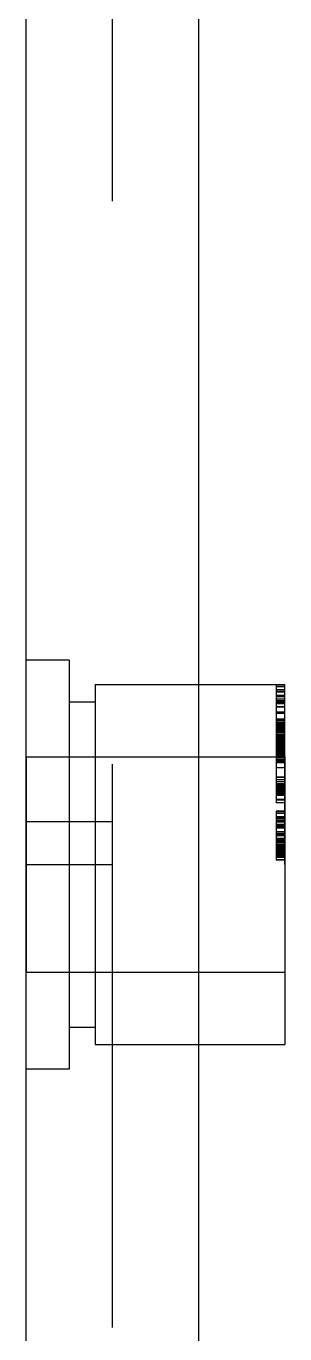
# Model space of a CAD drawing. Header units: millimetres. Extents: x 0 to 1189, y 25 to 866.
# Drawn here: x 622.97 to 625.97, y 397.02 to 412.2 of the extents above; entities that cross this region are included whole.
import ezdxf

# ---------------------------------------------------------------- set-up
doc = ezdxf.new("R2010")
doc.units = ezdxf.units.MM
doc.header["$LTSCALE"] = 65.395
doc.linetypes.add('HIDDEN', pattern=[0.2, 0.1, -0.1])
doc.layers.get('0').update_dxf_attribs({"linetype": 'CONTINUOUS'})
doc.layers.add('02___PRT_ALL_AXES', color=7, linetype='CONTINUOUS')
doc.layers.add('DEFAULT_2', color=8, linetype='HIDDEN')

msp = doc.modelspace()

# ---------------------------------------------------------------- linework, layer by layer
at = {"color": 3, "linetype": 'Continuous'}
for p, q in [((624.973, 601.766), (624.973, 345.466)), ((622.973, 344.466), (622.973, 600.766))]:
    msp.add_line(p, q, dxfattribs=at)
at = {"layer": '02___PRT_ALL_AXES', "color": 8, "linetype": 'HIDDEN'}
for p, q in [((623.773, 404.556), (625.973, 404.556)), ((622.973, 403.716), (625.973, 403.716)), ((622.973, 403.716), (622.973, 401.216)), ((625.973, 403.716), (625.973, 400.376)), ((622.973, 401.216), (625.973, 401.216)), ((623.773, 400.376), (625.973, 400.376))]:
    msp.add_line(p, q, dxfattribs=at)
at = {"layer": 'DEFAULT_2', "color": 8, "linetype": 'HIDDEN'}
for p, q in [((623.973, 344.775), (623.973, 600.766)), ((623.473, 404.841), (622.973, 404.841)), ((623.473, 404.841), (623.473, 400.091)), ((623.773, 404.556), (623.773, 400.376)), ((625.873, 404.552), (625.973, 404.552)), ((625.873, 404.552), (625.873, 403.183)), ((625.873, 404.533), (625.973, 404.533)), ((625.873, 404.498), (625.973, 404.498)), ((625.973, 404.477), (625.873, 404.477)), ((625.973, 404.47), (625.873, 404.47)), ((625.973, 404.466), (625.873, 404.466)), ((625.973, 404.429), (625.873, 404.429)), ((625.973, 402.466), (625.973, 404.556)), ((623.473, 404.356), (623.773, 404.356)), ((625.973, 404.412), (625.873, 404.412)), ((625.873, 404.39), (625.973, 404.39)), ((625.973, 404.386), (625.873, 404.386)), ((625.973, 404.366), (625.873, 404.366)), ((625.973, 404.359), (625.873, 404.359)), ((625.973, 404.348), (625.873, 404.348)), ((625.973, 404.334), (625.873, 404.334)), ((625.973, 404.298), (625.873, 404.298)), ((625.973, 404.295), (625.873, 404.295)), ((625.973, 404.237), (625.873, 404.237)), ((625.973, 404.219), (625.873, 404.219)), ((625.973, 404.154), (625.873, 404.154)), ((625.873, 404.153), (625.973, 404.153)), ((625.973, 404.15), (625.873, 404.15)), ((625.973, 404.142), (625.873, 404.142)), ((625.973, 404.135), (625.873, 404.135)), ((625.973, 404.115), (625.873, 404.115)), ((625.873, 404.108), (625.973, 404.108)), ((625.873, 404.099), (625.973, 404.099)), ((625.973, 404.087), (625.873, 404.087)), ((625.973, 404.08), (625.873, 404.08)), ((625.973, 404.075), (625.873, 404.075)), ((625.973, 404.062), (625.873, 404.062)), ((625.973, 404.052), (625.873, 404.052)), ((625.873, 404.049), (625.973, 404.049)), ((625.973, 404.038), (625.873, 404.038)), ((625.973, 404.033), (625.873, 404.033)), ((625.973, 404.018), (625.873, 404.018)), ((625.973, 404.009), (625.873, 404.009)), ((625.973, 404.005), (625.873, 404.005)), ((625.973, 404), (625.873, 404)), ((625.973, 403.994), (625.873, 403.994)), ((625.973, 403.993), (625.873, 403.993)), ((625.973, 403.972), (625.873, 403.972)), ((625.873, 403.964), (625.973, 403.964)), ((625.973, 403.963), (625.873, 403.963)), ((625.973, 403.958), (625.873, 403.958)), ((625.973, 403.956), (625.873, 403.956)), ((625.973, 403.945), (625.873, 403.945)), ((625.973, 403.94), (625.873, 403.94)), ((625.973, 403.93), (625.873, 403.93)), ((625.973, 403.925), (625.873, 403.925)), ((625.973, 403.918), (625.873, 403.918)), ((625.973, 403.914), (625.873, 403.914)), ((625.973, 403.912), (625.873, 403.912)), ((625.973, 403.905), (625.873, 403.905)), ((625.973, 403.902), (625.873, 403.902)), ((625.973, 403.901), (625.873, 403.901)), ((625.973, 403.898), (625.873, 403.898)), ((625.973, 403.894), (625.873, 403.894)), ((625.973, 403.887), (625.873, 403.887)), ((625.973, 403.883), (625.873, 403.883)), ((625.973, 403.879), (625.873, 403.879)), ((625.873, 403.879), (625.973, 403.879)), ((625.973, 403.878), (625.873, 403.878)), ((625.973, 403.87), (625.873, 403.87)), ((625.973, 403.868), (625.873, 403.868)), ((625.973, 403.868), (625.873, 403.868)), ((625.973, 403.862), (625.873, 403.862)), ((625.973, 403.854), (625.873, 403.854)), ((625.973, 403.841), (625.873, 403.841)), ((625.973, 403.841), (625.873, 403.841)), ((625.973, 403.839), (625.873, 403.839)), ((625.973, 403.832), (625.873, 403.832)), ((625.973, 403.82), (625.873, 403.82)), ((625.973, 403.82), (625.873, 403.82)), ((625.973, 403.816), (625.873, 403.816)), ((625.973, 403.815), (625.873, 403.815)), ((625.973, 403.814), (625.873, 403.814)), ((622.973, 403.716), (623.973, 403.716)), ((625.973, 403.8), (625.873, 403.8)), ((625.973, 403.799), (625.873, 403.799)), ((625.973, 403.797), (625.873, 403.797)), ((625.973, 403.786), (625.873, 403.786)), ((625.973, 403.774), (625.873, 403.774)), ((625.973, 403.764), (625.873, 403.764)), ((625.973, 403.763), (625.873, 403.763)), ((625.973, 403.762), (625.873, 403.762)), ((625.973, 403.749), (625.873, 403.749)), ((625.973, 403.738), (625.873, 403.738)), ((625.973, 403.733), (625.873, 403.733)), ((625.973, 403.727), (625.873, 403.727)), ((625.873, 403.722), (625.973, 403.722)), ((625.973, 403.717), (625.873, 403.717)), ((625.973, 403.717), (625.873, 403.717)), ((625.973, 403.706), (625.873, 403.706)), ((625.973, 403.706), (625.873, 403.706)), ((625.973, 403.686), (625.873, 403.686)), ((625.973, 403.678), (625.873, 403.678)), ((625.973, 403.671), (625.873, 403.671)), ((625.973, 403.66), (625.873, 403.66)), ((625.873, 403.65), (625.973, 403.65)), ((625.973, 403.591), (625.873, 403.591)), ((625.973, 403.481), (625.873, 403.481)), ((625.973, 403.476), (625.873, 403.476)), ((625.973, 403.448), (625.873, 403.448)), ((625.973, 403.428), (625.873, 403.428)), ((625.973, 403.403), (625.873, 403.403)), ((625.973, 403.391), (625.873, 403.391)), ((625.973, 403.39), (625.873, 403.39)), ((625.973, 403.376), (625.873, 403.376)), ((625.973, 403.371), (625.873, 403.371)), ((625.973, 403.361), (625.873, 403.361)), ((625.973, 403.35), (625.873, 403.35)), ((625.973, 403.35), (625.873, 403.35)), ((625.973, 403.346), (625.873, 403.346)), ((625.973, 403.335), (625.873, 403.335)), ((625.973, 403.325), (625.873, 403.325)), ((625.973, 403.32), (625.873, 403.32)), ((625.973, 403.305), (625.873, 403.305)), ((625.973, 403.293), (625.873, 403.293)), ((625.973, 403.278), (625.873, 403.278)), ((625.973, 403.268), (625.873, 403.268)), ((625.973, 403.22), (625.873, 403.22)), ((625.973, 403.215), (625.873, 403.215)), ((625.973, 403.183), (625.873, 403.183)), ((625.973, 403.086), (625.873, 403.086)), ((625.873, 403.086), (625.873, 402.515)), ((625.973, 403.08), (625.873, 403.08)), ((625.973, 403.06), (625.873, 403.06)), ((622.973, 402.966), (623.973, 402.966)), ((625.973, 403.022), (625.873, 403.022)), ((625.973, 403.014), (625.873, 403.014)), ((625.973, 403.005), (625.873, 403.005)), ((625.973, 403.002), (625.873, 403.002)), ((625.973, 402.982), (625.873, 402.982)), ((625.973, 402.976), (625.873, 402.976)), ((625.973, 402.971), (625.873, 402.971)), ((625.973, 402.957), (625.873, 402.957)), ((625.973, 402.93), (625.873, 402.93)), ((625.873, 402.919), (625.973, 402.919)), ((625.973, 402.908), (625.873, 402.908)), ((625.973, 402.893), (625.873, 402.893)), ((625.973, 402.888), (625.873, 402.888)), ((625.973, 402.845), (625.873, 402.845)), ((625.973, 402.844), (625.873, 402.844)), ((625.973, 402.826), (625.873, 402.826)), ((625.973, 402.815), (625.873, 402.815)), ((625.973, 402.802), (625.873, 402.802)), ((625.973, 402.798), (625.873, 402.798)), ((625.973, 402.77), (625.873, 402.77)), ((625.973, 402.769), (625.873, 402.769)), ((625.973, 402.757), (625.873, 402.757)), ((625.973, 402.742), (625.873, 402.742)), ((625.973, 402.741), (625.873, 402.741)), ((625.973, 402.727), (625.873, 402.727)), ((625.973, 402.713), (625.873, 402.713)), ((625.973, 402.713), (625.873, 402.713)), ((625.973, 402.696), (625.873, 402.696)), ((625.973, 402.685), (625.873, 402.685)), ((625.973, 402.678), (625.873, 402.678)), ((625.973, 402.666), (625.873, 402.666)), ((625.973, 402.662), (625.873, 402.662)), ((625.973, 402.648), (625.873, 402.648)), ((625.973, 402.648), (625.873, 402.648)), ((625.973, 402.644), (625.873, 402.644)), ((625.973, 402.642), (625.873, 402.642)), ((625.973, 402.632), (625.873, 402.632)), ((625.973, 402.631), (625.873, 402.631)), ((625.973, 402.63), (625.873, 402.63)), ((625.973, 402.616), (625.873, 402.616)), ((625.973, 402.606), (625.873, 402.606)), ((622.973, 402.466), (623.973, 402.466)), ((625.973, 402.593), (625.873, 402.593)), ((625.973, 402.592), (625.873, 402.592)), ((625.973, 402.586), (625.873, 402.586)), ((625.973, 402.583), (625.873, 402.583)), ((625.973, 402.582), (625.873, 402.582)), ((625.973, 402.57), (625.873, 402.57)), ((625.973, 402.564), (625.873, 402.564)), ((625.973, 402.562), (625.873, 402.562)), ((625.973, 402.559), (625.873, 402.559)), ((625.973, 402.546), (625.873, 402.546)), ((625.973, 402.52), (625.873, 402.52)), ((625.973, 402.518), (625.873, 402.518)), ((625.973, 402.515), (625.873, 402.515)), ((622.973, 401.216), (623.973, 401.216)), ((623.473, 400.576), (623.773, 400.576)), ((623.473, 400.091), (622.973, 400.091))]:
    msp.add_line(p, q, dxfattribs=at)

doc.saveas('drawing.dxf')
